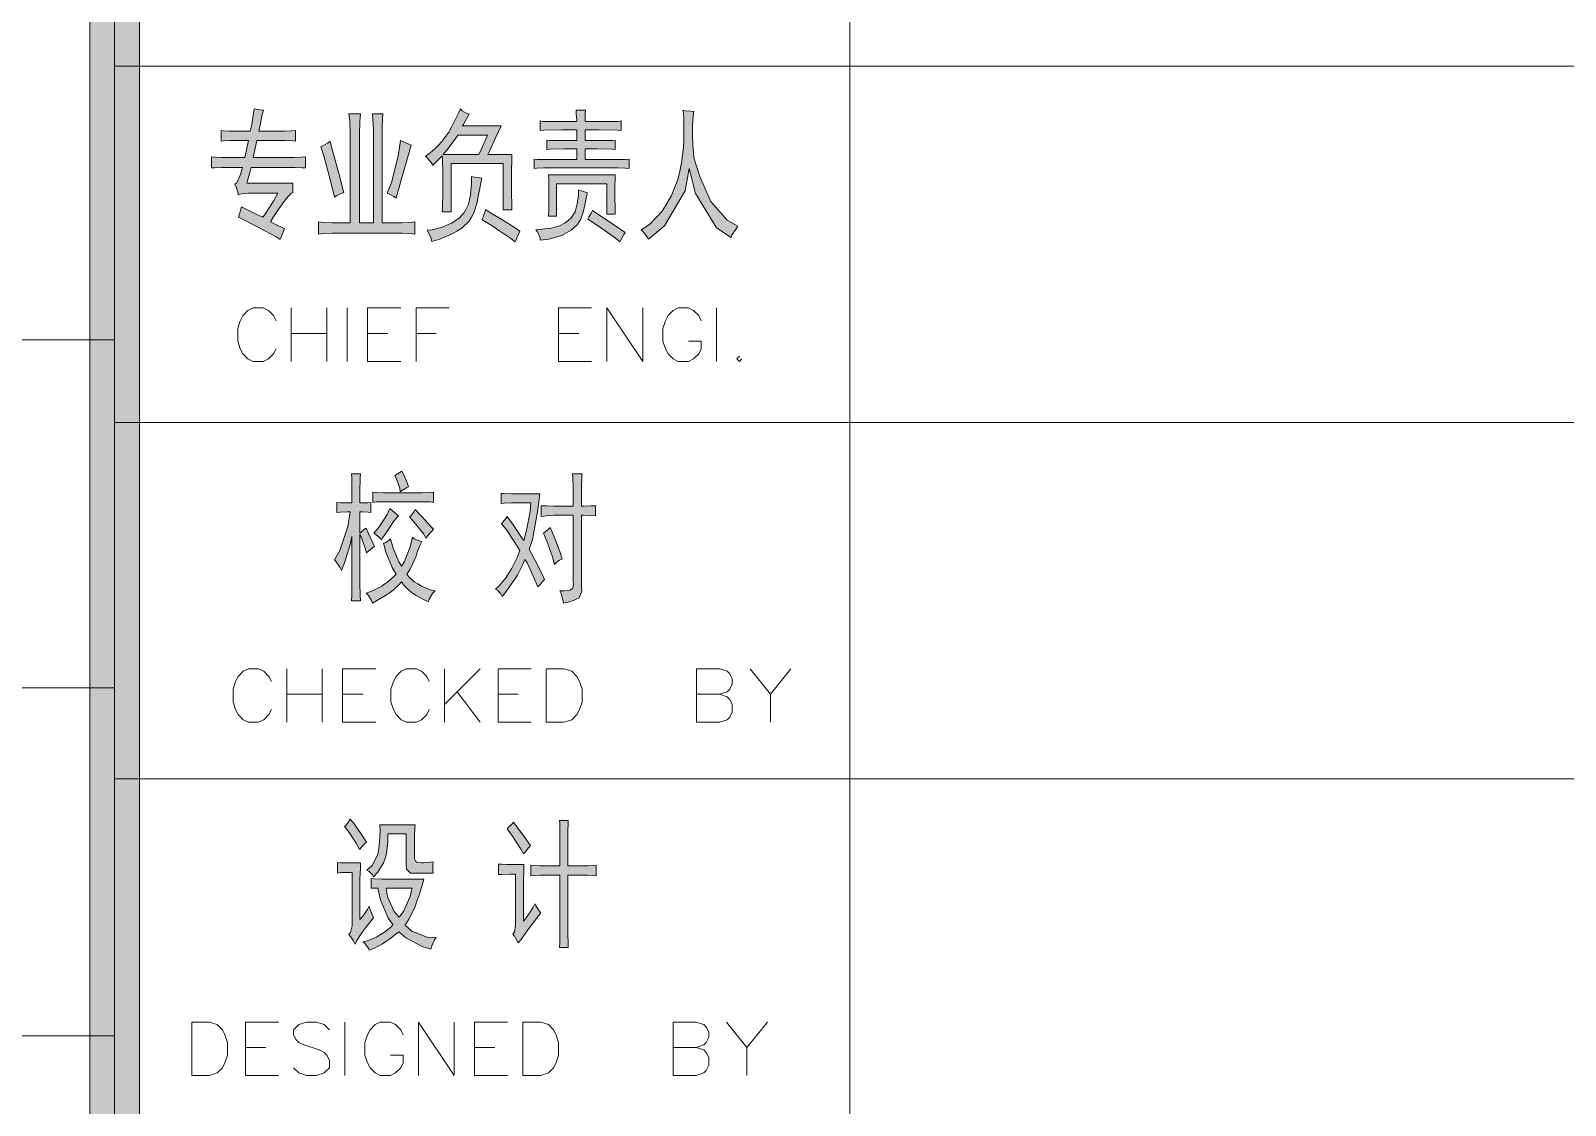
# Model space of a CAD drawing. Header units: millimetres. Extents: x 0 to 829, y 0 to 586.
# Drawn here: x 768.29 to 798.72, y 123.67 to 144.98 of the extents above; entities that cross this region are included whole.
import ezdxf

# ---------------------------------------------------------------- set-up
doc = ezdxf.new("R2010")
doc.units = ezdxf.units.MM

msp = doc.modelspace()

# ---------------------------------------------------------------- hatches: boundary and pattern name
h = msp.add_hatch(color=0)
h.dxf.hatch_style = 2
h.paths.add_polyline_path([(770.449028, 9.860139), (769.464778, 9.860139), (769.464778, 575.772139), (770.449028, 575.772139)])
h = msp.add_hatch(color=0)
h.dxf.hatch_style = 2
h.paths.add_polyline_path([(773.2395, 140.839472), (773.161889, 140.892389), (772.749139, 141.114639), (772.414, 141.283972), (772.435167, 141.347472), (772.463389, 141.453306), (772.473972, 141.492111), (772.551583, 141.453306), (772.76325, 141.347472), (772.897306, 141.283972), (772.964333, 141.375694), (773.116028, 141.615583), (773.197167, 141.760222), (772.597444, 141.760222), (772.530417, 141.753167), (772.435167, 141.739056), (772.406944, 141.724944), (772.406944, 141.760222), (772.371667, 141.866056), (772.339917, 141.936611), (772.38225, 141.964833), (772.456333, 142.130639), (772.491611, 142.27175), (772.163528, 142.27175), (772.085917, 142.27175), (771.944806, 142.264694), (771.881306, 142.261167), (771.881306, 142.483417), (771.944806, 142.476361), (772.085917, 142.469306), (772.163528, 142.469306), (772.541, 142.469306), (772.615083, 142.804444), (772.297583, 142.804444), (772.230556, 142.804444), (772.117667, 142.797389), (772.071806, 142.793861), (772.071806, 143.002), (772.117667, 142.998472), (772.230556, 142.991417), (772.297583, 142.991417), (772.646833, 142.991417), (772.678583, 143.125472), (772.713861, 143.347722), (772.724444, 143.435917), (772.802056, 143.418278), (772.893778, 143.404167), (772.907889, 143.404167), (772.886722, 143.3195), (772.840861, 143.114889), (772.816167, 142.991417), (773.264194, 142.991417), (773.324167, 142.991417), (773.465278, 142.998472), (773.546417, 143.002), (773.546417, 142.793861), (773.489972, 142.797389), (773.348861, 142.804444), (773.264194, 142.804444), (772.780889, 142.804444), (772.706806, 142.469306), (773.447639, 142.469306), (773.511139, 142.469306), (773.655778, 142.476361), (773.740444, 142.483417), (773.740444, 142.261167), (773.676944, 142.264694), (773.535833, 142.27175), (773.454694, 142.27175), (772.664472, 142.27175), (772.63625, 142.165917), (772.593917, 142.010694), (772.579806, 141.961306), (773.489972, 141.961306), (773.489972, 141.770806), (773.46175, 141.760222), (773.359444, 141.647333), (773.285361, 141.548556), (773.211278, 141.449778), (773.094861, 141.269861), (773.049, 141.19225), (773.154833, 141.139333), (773.292417, 141.072306), (773.324167, 141.061722)])
h = msp.add_hatch(color=0)
h.dxf.hatch_style = 2
h.paths.add_polyline_path([(774.830528, 143.337139), (774.819944, 143.181917), (774.812889, 142.913806), (774.812889, 142.804444), (774.812889, 141.171083), (775.088056, 141.171083), (775.088056, 142.9385), (775.088056, 143.026694), (775.081, 143.22425), (775.070417, 143.337139), (775.278556, 143.337139), (775.2715, 143.248944), (775.264444, 143.058444), (775.264444, 142.959667), (775.264444, 141.171083), (775.589, 141.171083), (775.656028, 141.171083), (775.818306, 141.181667), (775.913556, 141.19225), (775.913556, 140.948833), (775.818306, 140.959417), (775.659556, 140.97), (775.596056, 140.97), (774.329583, 140.97), (774.273139, 140.97), (774.103806, 140.959417), (773.997972, 140.948833), (773.997972, 141.19225), (774.103806, 141.181667), (774.269611, 141.171083), (774.322528, 141.171083), (774.629444, 141.171083), (774.629444, 142.815028), (774.629444, 142.931444), (774.618861, 143.1925), (774.60475, 143.337139)])
h = msp.add_hatch(color=0)
h.paths.add_polyline_path([(776.986, 143.326556), (776.933083, 143.238361), (776.866056, 143.118417), (776.851944, 143.093722), (777.621, 143.093722), (777.518694, 142.875), (777.391694, 142.592778), (777.359944, 142.52575), (777.836194, 142.52575), (777.832667, 142.448139), (777.829139, 142.1765), (777.829139, 141.982472), (777.829139, 141.788444), (777.832667, 141.50975), (777.836194, 141.428611), (777.659806, 141.428611), (777.659806, 142.349361), (776.629694, 142.349361), (776.629694, 141.393333), (776.453306, 141.393333), (776.456833, 141.481528), (776.463889, 141.767278), (776.463889, 141.961306), (776.463889, 142.155333), (776.456833, 142.426972), (776.453306, 142.504583), (776.396861, 142.448139), (776.305139, 142.352889), (776.269861, 142.314083), (776.234583, 142.370528), (776.156972, 142.458722), (776.121694, 142.494), (776.174611, 142.52575), (776.301611, 142.635111), (776.375694, 142.709194), (776.44625, 142.783278), (776.583833, 142.973778), (776.643806, 143.086667), (776.707306, 143.199556), (776.791972, 143.375944), (776.813139, 143.435917), (776.851944, 143.397111), (776.940139, 143.340667)])
h.paths.add_polyline_path([(776.76375, 142.913806), (776.689667, 142.807972), (776.545028, 142.613944), (776.470944, 142.52575), (777.180028, 142.52575), (777.232944, 142.642167), (777.321139, 142.836194), (777.352889, 142.913806)])
h = msp.add_hatch(color=0)
h.dxf.hatch_style = 2
h.paths.add_polyline_path([(779.293167, 143.404167), (779.289639, 143.337139), (779.286111, 143.22425), (779.286111, 143.181917), (779.575389, 143.181917), (779.935222, 143.185444), (780.00225, 143.1925), (780.00225, 143.002), (779.928167, 143.009056), (779.568333, 143.016111), (779.286111, 143.016111), (779.286111, 142.804444), (779.529528, 142.804444), (779.829389, 142.807972), (779.885833, 142.815028), (779.885833, 142.624528), (779.829389, 142.631583), (779.529528, 142.638639), (779.286111, 142.638639), (779.286111, 142.426972), (779.645944, 142.426972), (780.083389, 142.4305), (780.161, 142.437556), (780.161, 142.247056), (780.083389, 142.254111), (779.935222, 142.261167), (779.861139, 142.261167), (778.552333, 142.261167), (778.467667, 142.261167), (778.330083, 142.254111), (778.277167, 142.247056), (778.277167, 142.437556), (778.337139, 142.4305), (778.756944, 142.426972), (779.120306, 142.426972), (779.120306, 142.638639), (778.880417, 142.638639), (778.584083, 142.631583), (778.527639, 142.624528), (778.527639, 142.815028), (778.584083, 142.807972), (778.880417, 142.804444), (779.120306, 142.804444), (779.120306, 143.016111), (778.831028, 143.016111), (778.467667, 143.009056), (778.393583, 143.002), (778.393583, 143.1925), (778.453556, 143.185444), (778.813389, 143.181917), (779.120306, 143.181917), (779.120306, 143.22425), (779.11325, 143.337139), (779.109722, 143.404167)])
h = msp.add_hatch(color=0)
h.dxf.hatch_style = 2
h.paths.add_polyline_path([(780.400889, 141.037028), (780.563167, 141.142861), (780.817167, 141.403917), (780.908889, 141.559139), (781.000611, 141.714361), (781.127611, 142.035389), (781.162889, 142.197667), (781.198167, 142.363472), (781.236972, 142.666861), (781.244028, 142.807972), (781.247556, 142.952611), (781.244028, 143.248944), (781.233444, 143.404167), (781.279306, 143.397111), (781.385139, 143.386528), (781.441583, 143.379472), (781.431, 143.291278), (781.416889, 143.107833), (781.416889, 143.016111), (781.416889, 142.920861), (781.423944, 142.702139), (781.434528, 142.582194), (781.441583, 142.458722), (781.561528, 142.091833), (781.670889, 141.844889), (781.78025, 141.597944), (782.104806, 141.227528), (782.316472, 141.104056), (782.267083, 141.037028), (782.200056, 140.927667), (782.182417, 140.881806), (781.893139, 141.072306), (781.476861, 141.753167), (781.349861, 142.247056), (781.268722, 141.809611), (780.863028, 141.111111), (780.542, 140.850056), (780.517306, 140.892389), (780.44675, 140.987639)])
h = msp.add_hatch(color=0)
h.dxf.hatch_style = 2
h.paths.add_polyline_path([(774.230806, 142.783278), (774.280194, 142.610417), (774.417778, 142.105944), (774.505972, 141.770806), (774.460111, 141.760222), (774.364861, 141.714361), (774.315472, 141.682611), (774.237861, 142.003639), (774.103806, 142.504583), (774.047361, 142.680972), (774.089694, 142.702139), (774.181417, 142.755056)])
h = msp.add_hatch(color=0)
h.dxf.hatch_style = 2
h.paths.add_polyline_path([(775.835944, 142.71625), (775.783028, 142.52575), (775.634861, 142.000111), (775.539611, 141.661444), (775.497278, 141.693194), (775.409083, 141.742583), (775.363222, 141.760222), (775.451417, 141.975417), (775.581944, 142.497528), (775.627806, 142.804444), (775.673667, 142.783278), (775.7795, 142.737417)])
h = msp.add_hatch(color=0)
h.dxf.hatch_style = 2
h.paths.add_polyline_path([(779.885833, 142.127111), (779.882306, 142.060083), (779.87525, 141.887222), (779.87525, 141.781389), (779.87525, 141.675556), (779.882306, 141.460361), (779.885833, 141.347472), (779.720028, 141.347472), (779.720028, 141.947194), (778.718139, 141.947194), (778.718139, 141.305139), (778.559389, 141.305139), (778.566444, 141.453306), (778.569972, 141.686139), (778.569972, 141.770806), (778.569972, 141.859), (778.566444, 142.038917), (778.559389, 142.127111)])
h = msp.add_hatch(color=0)
h.dxf.hatch_style = 2
h.paths.add_polyline_path([(777.236472, 142.060083), (777.225889, 142.003639), (777.190611, 141.823722), (777.169444, 141.70025), (777.148278, 141.57325), (777.08125, 141.368639), (777.035389, 141.2875), (776.989528, 141.206361), (776.844889, 141.06525), (776.742583, 141.005278), (776.640278, 140.945306), (776.389806, 140.843), (776.245167, 140.804194), (776.234583, 140.860639), (776.188722, 140.97), (776.153444, 141.026444), (776.25575, 141.037028), (776.449778, 141.089944), (776.545028, 141.12875), (776.640278, 141.167556), (776.791972, 141.266333), (776.844889, 141.326306), (776.897806, 141.386278), (776.975417, 141.5415), (776.996583, 141.633222), (777.01775, 141.724944), (777.035389, 141.95425), (777.035389, 142.091833), (777.091833, 142.08125), (777.190611, 142.063611)])
h = msp.add_hatch(color=0)
h.dxf.hatch_style = 2
h.paths.add_polyline_path([(778.312444, 141.037028), (778.428861, 141.044083), (778.615833, 141.068778), (778.689917, 141.089944), (778.764, 141.107583), (778.894528, 141.174611), (778.950972, 141.220472), (779.010944, 141.269861), (779.088556, 141.393333), (779.109722, 141.470944), (779.130889, 141.548556), (779.155583, 141.724944), (779.159111, 141.82725), (779.190861, 141.816667), (779.275528, 141.788444), (779.3355, 141.770806), (779.317861, 141.703778), (779.286111, 141.555611), (779.268472, 141.470944), (779.250833, 141.386278), (779.201444, 141.248694), (779.169694, 141.19225), (779.134417, 141.139333), (779.010944, 141.029972), (778.919222, 140.977056), (778.8275, 140.924139), (778.569972, 140.850056), (778.404167, 140.828889), (778.386528, 140.888861), (778.340667, 140.994694)])
h = msp.add_hatch(color=0)
h.dxf.hatch_style = 2
h.paths.add_polyline_path([(777.310556, 141.439194), (777.391694, 141.386278), (777.553972, 141.2875), (777.635111, 141.238111), (777.719778, 141.188722), (777.899694, 141.072306), (777.994944, 141.005278), (777.97025, 140.959417), (777.924389, 140.853583), (777.903222, 140.793611), (777.8115, 140.860639), (777.638639, 140.984111), (777.5575, 141.037028), (777.476361, 141.093472), (777.314083, 141.19225), (777.236472, 141.238111), (777.27175, 141.305139), (777.307028, 141.403917)])
h = msp.add_hatch(color=0)
h.dxf.hatch_style = 2
h.paths.add_polyline_path([(779.434278, 141.4145), (779.522472, 141.354528), (779.847028, 141.139333), (780.083389, 140.984111), (780.055167, 140.93825), (780.00225, 140.843), (779.977556, 140.793611), (779.889361, 140.867694), (779.571861, 141.093472), (779.342556, 141.248694), (779.363722, 141.283972), (779.409583, 141.365111)])
h = msp.add_hatch(color=0)
h.dxf.hatch_style = 2
h.paths.add_polyline_path([(774.664722, 135.618361), (774.664722, 135.833556), (774.661194, 136.122833), (774.654139, 136.196917), (774.830528, 136.196917), (774.827, 136.122833), (774.823472, 135.833556), (774.823472, 135.618361), (774.872861, 135.618361), (774.978694, 135.621889), (775.038667, 135.628944), (775.038667, 135.427861), (774.98575, 135.434917), (774.876389, 135.441972), (774.823472, 135.441972), (774.823472, 135.018639), (774.851694, 135.046861), (774.915194, 135.09625), (774.946944, 135.117417), (774.992806, 135.011583), (775.077472, 134.828139), (775.11275, 134.750528), (775.070417, 134.725833), (774.992806, 134.662333), (774.954, 134.630583), (774.929306, 134.718778), (774.862278, 134.902222), (774.823472, 134.997472), (774.823472, 134.129639), (774.823472, 134.020278), (774.827, 133.790972), (774.830528, 133.674556), (774.654139, 133.674556), (774.661194, 133.790972), (774.664722, 134.020278), (774.664722, 134.129639), (774.664722, 134.951611), (774.625917, 134.785806), (774.523611, 134.447139), (774.456583, 134.274278), (774.421306, 134.341306), (774.35075, 134.447139), (774.315472, 134.485944), (774.421306, 134.672917), (774.580056, 135.152694), (774.629444, 135.441972), (774.569472, 135.441972), (774.435417, 135.434917), (774.364861, 135.427861), (774.364861, 135.628944), (774.435417, 135.621889), (774.583583, 135.618361)])
h = msp.add_hatch(color=0)
h.dxf.hatch_style = 2
h.paths.add_polyline_path([(775.656028, 136.249833), (775.687778, 136.189861), (775.754806, 136.034639), (775.786556, 135.939389), (775.751278, 135.92175), (775.666611, 135.872361), (775.62075, 135.840611), (775.610167, 135.911167), (775.553722, 136.073444), (775.514917, 136.161639)])
h = msp.add_hatch(color=0)
h.dxf.hatch_style = 2
h.paths.add_polyline_path([(778.418278, 135.561917), (778.520583, 135.558389), (778.658167, 135.551333), (778.693444, 135.551333), (779.053278, 135.551333), (779.053278, 135.882944), (779.053278, 135.957028), (779.042694, 136.11225), (779.035639, 136.196917), (779.226139, 136.196917), (779.222611, 136.129889), (779.219083, 135.960556), (779.219083, 135.861778), (779.219083, 135.551333), (779.261417, 135.551333), (779.399, 135.558389), (779.49425, 135.561917), (779.49425, 135.364361), (779.399, 135.367889), (779.261417, 135.374944), (779.219083, 135.374944), (779.219083, 133.974417), (779.222611, 133.868583), (779.169694, 133.734528), (779.11325, 133.709833), (779.060333, 133.681611), (778.933333, 133.642806), (778.85925, 133.632222), (778.848667, 133.695722), (778.809861, 133.819194), (778.785167, 133.875639), (778.876889, 133.875639), (778.993306, 133.88975), (779.014472, 133.903861), (779.039167, 133.917972), (779.056806, 133.995583), (779.053278, 134.062611), (779.053278, 135.374944), (778.704028, 135.374944), (778.665222, 135.374944), (778.524111, 135.364361), (778.418278, 135.35025)])
h = msp.add_hatch(color=0)
h.dxf.hatch_style = 2
h.paths.add_polyline_path([(775.962944, 135.819444), (776.047611, 135.819444), (776.202833, 135.822972), (776.280444, 135.830028), (776.280444, 135.628944), (776.213417, 135.636), (776.054667, 135.639528), (775.962944, 135.639528), (775.370278, 135.639528), (775.289139, 135.639528), (775.140972, 135.636), (775.081, 135.628944), (775.081, 135.830028), (775.140972, 135.822972), (775.289139, 135.819444), (775.370278, 135.819444)])
h = msp.add_hatch(color=0)
h.dxf.hatch_style = 2
h.paths.add_polyline_path([(777.621, 135.805333), (777.680972, 135.801806), (777.829139, 135.79475), (777.910278, 135.79475), (778.386528, 135.79475), (778.344194, 135.441972), (778.241889, 134.891639), (778.178389, 134.697611), (778.280694, 134.503583), (778.435917, 134.203722), (778.485306, 134.097889), (778.457083, 134.069667), (778.390056, 133.995583), (778.35125, 133.95325), (778.266583, 134.150806), (778.136056, 134.425972), (778.093722, 134.496528), (778.044333, 134.380111), (777.945556, 134.186083), (777.896167, 134.108472), (777.84325, 134.030861), (777.719778, 133.858), (777.645694, 133.76275), (777.617472, 133.812139), (777.550444, 133.886222), (777.511639, 133.907389), (777.582194, 133.974417), (777.712722, 134.129639), (777.769167, 134.217833), (777.829139, 134.309556), (777.942028, 134.535333), (777.994944, 134.672917), (777.896167, 134.835194), (777.712722, 135.103306), (777.628056, 135.205611), (777.65275, 135.233833), (777.712722, 135.307917), (777.744472, 135.35025), (777.864417, 135.173861), (778.026694, 134.933972), (778.069028, 134.874), (778.125472, 135.075083), (778.196028, 135.4455), (778.210139, 135.618361), (777.910278, 135.618361), (777.829139, 135.618361), (777.680972, 135.611306), (777.621, 135.607778)])
h = msp.add_hatch(color=0)
h.dxf.hatch_style = 2
h.paths.add_polyline_path([(775.589, 135.364361), (775.560778, 135.336139), (775.476111, 135.226778), (775.423194, 135.145639), (775.36675, 135.0645), (775.278556, 134.933972), (775.246806, 134.884583), (775.215056, 134.923389), (775.137444, 134.990417), (775.095111, 135.018639), (775.204472, 135.145639), (775.363222, 135.389056), (775.412611, 135.505472)])
h = msp.add_hatch(color=0)
h.dxf.hatch_style = 2
h.paths.add_polyline_path([(775.920611, 135.484306), (776.047611, 135.35025), (776.224, 135.156222), (776.280444, 135.09625), (776.238111, 135.050389), (776.164028, 134.962194), (776.12875, 134.919861), (776.086417, 134.997472), (775.924139, 135.205611), (775.804194, 135.339667), (775.843, 135.374944), (775.899444, 135.4455)])
h = msp.add_hatch(color=0)
h.dxf.hatch_style = 2
h.paths.add_polyline_path([(778.594667, 135.128), (778.665222, 134.962194), (778.785167, 134.65175), (778.834556, 134.507111), (778.781639, 134.478889), (778.704028, 134.425972), (778.679333, 134.39775), (778.640528, 134.545917), (778.531167, 134.856361), (778.460611, 135.018639), (778.488833, 135.036278), (778.555861, 135.089194)])
h = msp.add_hatch(color=0)
h.dxf.hatch_style = 2
h.paths.add_polyline_path([(775.43025, 134.90575), (775.483167, 134.718778), (775.592528, 134.447139), (775.645444, 134.362472), (775.708944, 134.457722), (775.818306, 134.747), (775.864167, 134.941028), (775.899444, 134.90575), (775.991167, 134.863417), (776.047611, 134.852833), (776.015861, 134.785806), (775.959417, 134.641167), (775.934722, 134.563556), (775.9065, 134.485944), (775.818306, 134.306028), (775.754806, 134.20725), (775.793611, 134.150806), (775.899444, 134.052028), (775.97, 134.009694), (776.040556, 133.963833), (776.213417, 133.896806), (776.312194, 133.875639), (776.259278, 133.819194), (776.19225, 133.709833), (776.178139, 133.653389), (776.093472, 133.692194), (775.934722, 133.780389), (775.867694, 133.829778), (775.797139, 133.879167), (775.687778, 133.992056), (775.645444, 134.052028), (775.592528, 133.992056), (775.479639, 133.886222), (775.423194, 133.840361), (775.363222, 133.798028), (775.186833, 133.692194), (775.070417, 133.632222), (775.045722, 133.692194), (774.98575, 133.790972), (774.946944, 133.829778), (775.070417, 133.875639), (775.257389, 133.963833), (775.317361, 134.009694), (775.377333, 134.052028), (775.486694, 134.150806), (775.539611, 134.20725), (775.458472, 134.33425), (775.335, 134.641167), (775.289139, 134.817556), (775.324417, 134.828139), (775.394972, 134.874)])
h = msp.add_hatch(color=0)
h.dxf.hatch_style = 2
h.paths.add_polyline_path([(774.625917, 129.342444), (774.692944, 129.271889), (774.855222, 129.042583), (774.950472, 128.887361), (774.915194, 128.859139), (774.851694, 128.788583), (774.816417, 128.742722), (774.745861, 128.869722), (774.597694, 129.099028), (774.516556, 129.197806), (774.54125, 129.2225), (774.597694, 129.293056)])
h = msp.add_hatch(color=0)
h.dxf.hatch_style = 2
h.paths.add_polyline_path([(775.892389, 128.277056), (775.821833, 128.277056), (775.744222, 128.354667), (775.740694, 128.432278), (775.740694, 129.053167), (775.373806, 129.053167), (775.373806, 128.897944), (775.349111, 128.654528), (775.320889, 128.566333), (775.292667, 128.478139), (775.179778, 128.294694), (775.091583, 128.199444), (775.073944, 128.23825), (775.006917, 128.305278), (774.957528, 128.3335), (775.063361, 128.42875), (775.179778, 128.643944), (775.197417, 128.767417), (775.211528, 128.887361), (775.222111, 129.120194), (775.215056, 129.233083), (775.917083, 129.233083), (775.913556, 129.166056), (775.9065, 129.00025), (775.9065, 128.897944), (775.9065, 128.598083), (775.9065, 128.55575), (775.931194, 128.502833), (775.952361, 128.49225), (775.977056, 128.485194), (776.040556, 128.478139), (776.082889, 128.481667), (776.125222, 128.485194), (776.220472, 128.49225), (776.273389, 128.499306), (776.266333, 128.442861), (776.266333, 128.3335), (776.273389, 128.277056)])
h = msp.add_hatch(color=0)
h.dxf.hatch_style = 2
h.paths.add_polyline_path([(777.864417, 129.286), (777.917333, 129.215444), (778.090194, 128.982611), (778.206611, 128.820333), (778.167806, 128.778), (778.09725, 128.693333), (778.0655, 128.654528), (778.009056, 128.760361), (777.846778, 129.010833), (777.740944, 129.155472), (777.769167, 129.183694), (777.832667, 129.247194)])
h = msp.add_hatch(color=0)
h.dxf.hatch_style = 2
h.paths.add_polyline_path([(778.788694, 128.421694), (778.788694, 128.975556), (778.788694, 129.088444), (778.785167, 129.261306), (778.781639, 129.321278), (778.9545, 129.321278), (778.950972, 129.247194), (778.947444, 129.120194), (778.947444, 129.067278), (778.947444, 128.421694), (779.289639, 128.421694), (779.339028, 128.421694), (779.448389, 128.42875), (779.504833, 128.432278), (779.504833, 128.220611), (779.441333, 128.227667), (779.339028, 128.231194), (779.296694, 128.231194), (778.947444, 128.231194), (778.947444, 127.123472), (778.947444, 127.056444), (778.950972, 126.894167), (778.9545, 126.798917), (778.781639, 126.798917), (778.785167, 126.894167), (778.788694, 127.049389), (778.788694, 127.112889), (778.788694, 128.231194), (778.464139, 128.231194), (778.400639, 128.231194), (778.277167, 128.227667), (778.213667, 128.220611), (778.213667, 128.432278), (778.277167, 128.42875), (778.393583, 128.421694), (778.4465, 128.421694)])
h = msp.add_hatch(color=0)
h.dxf.hatch_style = 2
h.paths.add_polyline_path([(774.834056, 128.478139), (774.830528, 128.375833), (774.823472, 128.153583), (774.823472, 128.033639), (774.823472, 127.356306), (774.879917, 127.423333), (774.971639, 127.553861), (775.006917, 127.620889), (775.021028, 127.567972), (775.063361, 127.451556), (775.091583, 127.388056), (775.038667, 127.321028), (774.936361, 127.194028), (774.8905, 127.134056), (774.844639, 127.074083), (774.7635, 126.940028), (774.724694, 126.865944), (774.696472, 126.929444), (774.632972, 127.021167), (774.601222, 127.056444), (774.632972, 127.098778), (774.66825, 127.229306), (774.66825, 127.310444), (774.66825, 128.287639), (774.580056, 128.287639), (774.435417, 128.284111), (774.375444, 128.277056), (774.375444, 128.488722), (774.428361, 128.481667), (774.54125, 128.478139), (774.601222, 128.478139)])
h = msp.add_hatch(color=0)
h.dxf.hatch_style = 2
h.paths.add_polyline_path([(778.072556, 128.442861), (778.069028, 128.337028), (778.0655, 128.114778), (778.0655, 127.998361), (778.0655, 127.321028), (778.136056, 127.416278), (778.248944, 127.589139), (778.28775, 127.66675), (778.315972, 127.620889), (778.372417, 127.532694), (778.407694, 127.490361), (778.171333, 127.176389), (778.118417, 127.105833), (778.016111, 126.961194), (777.963194, 126.890639), (777.934972, 126.940028), (777.882056, 127.028222), (777.857361, 127.067028), (777.885583, 127.112889), (777.910278, 127.243417), (777.90675, 127.331611), (777.90675, 128.255889), (777.793861, 128.255889), (777.628056, 128.248833), (777.571611, 128.245306), (777.571611, 128.453444), (777.638639, 128.449917), (777.730361, 128.442861), (777.755056, 128.442861)])
h = msp.add_hatch(color=0)
h.paths.add_polyline_path([(775.042194, 128.167694), (775.109222, 128.160639), (775.257389, 128.153583), (775.342056, 128.153583), (776.089944, 128.153583), (776.06525, 128.054806), (775.998222, 127.836083), (775.952361, 127.716139), (775.910028, 127.596194), (775.790083, 127.359833), (775.716, 127.243417), (775.850056, 127.127), (776.156972, 127.007056), (776.333361, 127), (776.298083, 126.950611), (776.248694, 126.834194), (776.231056, 126.767167), (776.054667, 126.816556), (775.733639, 126.989417), (775.592528, 127.112889), (775.536083, 127.067028), (775.409083, 126.96825), (775.331472, 126.915333), (775.257389, 126.865944), (775.095111, 126.77775), (775.006917, 126.746), (774.992806, 126.788333), (774.929306, 126.873), (774.883444, 126.911806), (774.975167, 126.932972), (775.148028, 127.007056), (775.229167, 127.056444), (775.310306, 127.105833), (775.433778, 127.204611), (775.476111, 127.254), (775.384389, 127.384528), (775.232694, 127.744361), (775.17625, 127.977194), (775.042194, 127.977194)])
h.paths.add_polyline_path([(775.599583, 127.398639), (775.68425, 127.511528), (775.81125, 127.800806), (775.857111, 127.977194), (775.342056, 127.977194), (775.370278, 127.804333), (775.500806, 127.515056)])

# ---------------------------------------------------------------- linework, layer by layer
at = {"color": 0, "lineweight": 0}
for points in [[(770.449028, 9.860139), (769.464778, 9.860139), (769.464778, 575.772139), (770.449028, 575.772139)], [(773.2395, 140.839472), (773.161889, 140.892389), (772.749139, 141.114639), (772.414, 141.283972), (772.435167, 141.347472), (772.463389, 141.453306), (772.473972, 141.492111), (772.551583, 141.453306), (772.76325, 141.347472), (772.897306, 141.283972), (772.964333, 141.375694), (773.116028, 141.615583), (773.197167, 141.760222), (772.597444, 141.760222), (772.530417, 141.753167), (772.435167, 141.739056), (772.406944, 141.724944), (772.406944, 141.760222), (772.371667, 141.866056), (772.339917, 141.936611), (772.38225, 141.964833), (772.456333, 142.130639), (772.491611, 142.27175), (772.163528, 142.27175), (772.085917, 142.27175), (771.944806, 142.264694), (771.881306, 142.261167), (771.881306, 142.483417), (771.944806, 142.476361), (772.085917, 142.469306), (772.163528, 142.469306), (772.541, 142.469306), (772.615083, 142.804444), (772.297583, 142.804444), (772.230556, 142.804444), (772.117667, 142.797389), (772.071806, 142.793861), (772.071806, 143.002), (772.117667, 142.998472), (772.230556, 142.991417), (772.297583, 142.991417), (772.646833, 142.991417), (772.678583, 143.125472), (772.713861, 143.347722), (772.724444, 143.435917), (772.802056, 143.418278), (772.893778, 143.404167), (772.907889, 143.404167), (772.886722, 143.3195), (772.840861, 143.114889), (772.816167, 142.991417), (773.264194, 142.991417), (773.324167, 142.991417), (773.465278, 142.998472), (773.546417, 143.002), (773.546417, 142.793861), (773.489972, 142.797389), (773.348861, 142.804444), (773.264194, 142.804444), (772.780889, 142.804444), (772.706806, 142.469306), (773.447639, 142.469306), (773.511139, 142.469306), (773.655778, 142.476361), (773.740444, 142.483417), (773.740444, 142.261167), (773.676944, 142.264694), (773.535833, 142.27175), (773.454694, 142.27175), (772.664472, 142.27175), (772.63625, 142.165917), (772.593917, 142.010694), (772.579806, 141.961306), (773.489972, 141.961306), (773.489972, 141.770806), (773.46175, 141.760222), (773.359444, 141.647333), (773.285361, 141.548556), (773.211278, 141.449778), (773.094861, 141.269861), (773.049, 141.19225), (773.154833, 141.139333), (773.292417, 141.072306), (773.324167, 141.061722)], [(774.830528, 143.337139), (774.819944, 143.181917), (774.812889, 142.913806), (774.812889, 142.804444), (774.812889, 141.171083), (775.088056, 141.171083), (775.088056, 142.9385), (775.088056, 143.026694), (775.081, 143.22425), (775.070417, 143.337139), (775.278556, 143.337139), (775.2715, 143.248944), (775.264444, 143.058444), (775.264444, 142.959667), (775.264444, 141.171083), (775.589, 141.171083), (775.656028, 141.171083), (775.818306, 141.181667), (775.913556, 141.19225), (775.913556, 140.948833), (775.818306, 140.959417), (775.659556, 140.97), (775.596056, 140.97), (774.329583, 140.97), (774.273139, 140.97), (774.103806, 140.959417), (773.997972, 140.948833), (773.997972, 141.19225), (774.103806, 141.181667), (774.269611, 141.171083), (774.322528, 141.171083), (774.629444, 141.171083), (774.629444, 142.815028), (774.629444, 142.931444), (774.618861, 143.1925), (774.60475, 143.337139)], [(776.986, 143.326556), (776.933083, 143.238361), (776.866056, 143.118417), (776.851944, 143.093722), (777.621, 143.093722), (777.518694, 142.875), (777.391694, 142.592778), (777.359944, 142.52575), (777.836194, 142.52575), (777.832667, 142.448139), (777.829139, 142.1765), (777.829139, 141.982472), (777.829139, 141.788444), (777.832667, 141.50975), (777.836194, 141.428611), (777.659806, 141.428611), (777.659806, 142.349361), (776.629694, 142.349361), (776.629694, 141.393333), (776.453306, 141.393333), (776.456833, 141.481528), (776.463889, 141.767278), (776.463889, 141.961306), (776.463889, 142.155333), (776.456833, 142.426972), (776.453306, 142.504583), (776.396861, 142.448139), (776.305139, 142.352889), (776.269861, 142.314083), (776.234583, 142.370528), (776.156972, 142.458722), (776.121694, 142.494), (776.174611, 142.52575), (776.301611, 142.635111), (776.375694, 142.709194), (776.44625, 142.783278), (776.583833, 142.973778), (776.643806, 143.086667), (776.707306, 143.199556), (776.791972, 143.375944), (776.813139, 143.435917), (776.851944, 143.397111), (776.940139, 143.340667)], [(779.293167, 143.404167), (779.289639, 143.337139), (779.286111, 143.22425), (779.286111, 143.181917), (779.575389, 143.181917), (779.935222, 143.185444), (780.00225, 143.1925), (780.00225, 143.002), (779.928167, 143.009056), (779.568333, 143.016111), (779.286111, 143.016111), (779.286111, 142.804444), (779.529528, 142.804444), (779.829389, 142.807972), (779.885833, 142.815028), (779.885833, 142.624528), (779.829389, 142.631583), (779.529528, 142.638639), (779.286111, 142.638639), (779.286111, 142.426972), (779.645944, 142.426972), (780.083389, 142.4305), (780.161, 142.437556), (780.161, 142.247056), (780.083389, 142.254111), (779.935222, 142.261167), (779.861139, 142.261167), (778.552333, 142.261167), (778.467667, 142.261167), (778.330083, 142.254111), (778.277167, 142.247056), (778.277167, 142.437556), (778.337139, 142.4305), (778.756944, 142.426972), (779.120306, 142.426972), (779.120306, 142.638639), (778.880417, 142.638639), (778.584083, 142.631583), (778.527639, 142.624528), (778.527639, 142.815028), (778.584083, 142.807972), (778.880417, 142.804444), (779.120306, 142.804444), (779.120306, 143.016111), (778.831028, 143.016111), (778.467667, 143.009056), (778.393583, 143.002), (778.393583, 143.1925), (778.453556, 143.185444), (778.813389, 143.181917), (779.120306, 143.181917), (779.120306, 143.22425), (779.11325, 143.337139), (779.109722, 143.404167)], [(780.400889, 141.037028), (780.563167, 141.142861), (780.817167, 141.403917), (780.908889, 141.559139), (781.000611, 141.714361), (781.127611, 142.035389), (781.162889, 142.197667), (781.198167, 142.363472), (781.236972, 142.666861), (781.244028, 142.807972), (781.247556, 142.952611), (781.244028, 143.248944), (781.233444, 143.404167), (781.279306, 143.397111), (781.385139, 143.386528), (781.441583, 143.379472), (781.431, 143.291278), (781.416889, 143.107833), (781.416889, 143.016111), (781.416889, 142.920861), (781.423944, 142.702139), (781.434528, 142.582194), (781.441583, 142.458722), (781.561528, 142.091833), (781.670889, 141.844889), (781.78025, 141.597944), (782.104806, 141.227528), (782.316472, 141.104056), (782.267083, 141.037028), (782.200056, 140.927667), (782.182417, 140.881806), (781.893139, 141.072306), (781.476861, 141.753167), (781.349861, 142.247056), (781.268722, 141.809611), (780.863028, 141.111111), (780.542, 140.850056), (780.517306, 140.892389), (780.44675, 140.987639)], [(774.230806, 142.783278), (774.280194, 142.610417), (774.417778, 142.105944), (774.505972, 141.770806), (774.460111, 141.760222), (774.364861, 141.714361), (774.315472, 141.682611), (774.237861, 142.003639), (774.103806, 142.504583), (774.047361, 142.680972), (774.089694, 142.702139), (774.181417, 142.755056)], [(775.835944, 142.71625), (775.783028, 142.52575), (775.634861, 142.000111), (775.539611, 141.661444), (775.497278, 141.693194), (775.409083, 141.742583), (775.363222, 141.760222), (775.451417, 141.975417), (775.581944, 142.497528), (775.627806, 142.804444), (775.673667, 142.783278), (775.7795, 142.737417)], [(776.76375, 142.913806), (776.689667, 142.807972), (776.545028, 142.613944), (776.470944, 142.52575), (777.180028, 142.52575), (777.232944, 142.642167), (777.321139, 142.836194), (777.352889, 142.913806)], [(779.885833, 142.127111), (779.882306, 142.060083), (779.87525, 141.887222), (779.87525, 141.781389), (779.87525, 141.675556), (779.882306, 141.460361), (779.885833, 141.347472), (779.720028, 141.347472), (779.720028, 141.947194), (778.718139, 141.947194), (778.718139, 141.305139), (778.559389, 141.305139), (778.566444, 141.453306), (778.569972, 141.686139), (778.569972, 141.770806), (778.569972, 141.859), (778.566444, 142.038917), (778.559389, 142.127111)], [(777.236472, 142.060083), (777.225889, 142.003639), (777.190611, 141.823722), (777.169444, 141.70025), (777.148278, 141.57325), (777.08125, 141.368639), (777.035389, 141.2875), (776.989528, 141.206361), (776.844889, 141.06525), (776.742583, 141.005278), (776.640278, 140.945306), (776.389806, 140.843), (776.245167, 140.804194), (776.234583, 140.860639), (776.188722, 140.97), (776.153444, 141.026444), (776.25575, 141.037028), (776.449778, 141.089944), (776.545028, 141.12875), (776.640278, 141.167556), (776.791972, 141.266333), (776.844889, 141.326306), (776.897806, 141.386278), (776.975417, 141.5415), (776.996583, 141.633222), (777.01775, 141.724944), (777.035389, 141.95425), (777.035389, 142.091833), (777.091833, 142.08125), (777.190611, 142.063611)], [(778.312444, 141.037028), (778.428861, 141.044083), (778.615833, 141.068778), (778.689917, 141.089944), (778.764, 141.107583), (778.894528, 141.174611), (778.950972, 141.220472), (779.010944, 141.269861), (779.088556, 141.393333), (779.109722, 141.470944), (779.130889, 141.548556), (779.155583, 141.724944), (779.159111, 141.82725), (779.190861, 141.816667), (779.275528, 141.788444), (779.3355, 141.770806), (779.317861, 141.703778), (779.286111, 141.555611), (779.268472, 141.470944), (779.250833, 141.386278), (779.201444, 141.248694), (779.169694, 141.19225), (779.134417, 141.139333), (779.010944, 141.029972), (778.919222, 140.977056), (778.8275, 140.924139), (778.569972, 140.850056), (778.404167, 140.828889), (778.386528, 140.888861), (778.340667, 140.994694)], [(777.310556, 141.439194), (777.391694, 141.386278), (777.553972, 141.2875), (777.635111, 141.238111), (777.719778, 141.188722), (777.899694, 141.072306), (777.994944, 141.005278), (777.97025, 140.959417), (777.924389, 140.853583), (777.903222, 140.793611), (777.8115, 140.860639), (777.638639, 140.984111), (777.5575, 141.037028), (777.476361, 141.093472), (777.314083, 141.19225), (777.236472, 141.238111), (777.27175, 141.305139), (777.307028, 141.403917)], [(779.434278, 141.4145), (779.522472, 141.354528), (779.847028, 141.139333), (780.083389, 140.984111), (780.055167, 140.93825), (780.00225, 140.843), (779.977556, 140.793611), (779.889361, 140.867694), (779.571861, 141.093472), (779.342556, 141.248694), (779.363722, 141.283972), (779.409583, 141.365111)], [(774.664722, 135.618361), (774.664722, 135.833556), (774.661194, 136.122833), (774.654139, 136.196917), (774.830528, 136.196917), (774.827, 136.122833), (774.823472, 135.833556), (774.823472, 135.618361), (774.872861, 135.618361), (774.978694, 135.621889), (775.038667, 135.628944), (775.038667, 135.427861), (774.98575, 135.434917), (774.876389, 135.441972), (774.823472, 135.441972), (774.823472, 135.018639), (774.851694, 135.046861), (774.915194, 135.09625), (774.946944, 135.117417), (774.992806, 135.011583), (775.077472, 134.828139), (775.11275, 134.750528), (775.070417, 134.725833), (774.992806, 134.662333), (774.954, 134.630583), (774.929306, 134.718778), (774.862278, 134.902222), (774.823472, 134.997472), (774.823472, 134.129639), (774.823472, 134.020278), (774.827, 133.790972), (774.830528, 133.674556), (774.654139, 133.674556), (774.661194, 133.790972), (774.664722, 134.020278), (774.664722, 134.129639), (774.664722, 134.951611), (774.625917, 134.785806), (774.523611, 134.447139), (774.456583, 134.274278), (774.421306, 134.341306), (774.35075, 134.447139), (774.315472, 134.485944), (774.421306, 134.672917), (774.580056, 135.152694), (774.629444, 135.441972), (774.569472, 135.441972), (774.435417, 135.434917), (774.364861, 135.427861), (774.364861, 135.628944), (774.435417, 135.621889), (774.583583, 135.618361)], [(775.656028, 136.249833), (775.687778, 136.189861), (775.754806, 136.034639), (775.786556, 135.939389), (775.751278, 135.92175), (775.666611, 135.872361), (775.62075, 135.840611), (775.610167, 135.911167), (775.553722, 136.073444), (775.514917, 136.161639)], [(778.418278, 135.561917), (778.520583, 135.558389), (778.658167, 135.551333), (778.693444, 135.551333), (779.053278, 135.551333), (779.053278, 135.882944), (779.053278, 135.957028), (779.042694, 136.11225), (779.035639, 136.196917), (779.226139, 136.196917), (779.222611, 136.129889), (779.219083, 135.960556), (779.219083, 135.861778), (779.219083, 135.551333), (779.261417, 135.551333), (779.399, 135.558389), (779.49425, 135.561917), (779.49425, 135.364361), (779.399, 135.367889), (779.261417, 135.374944), (779.219083, 135.374944), (779.219083, 133.974417), (779.222611, 133.868583), (779.169694, 133.734528), (779.11325, 133.709833), (779.060333, 133.681611), (778.933333, 133.642806), (778.85925, 133.632222), (778.848667, 133.695722), (778.809861, 133.819194), (778.785167, 133.875639), (778.876889, 133.875639), (778.993306, 133.88975), (779.014472, 133.903861), (779.039167, 133.917972), (779.056806, 133.995583), (779.053278, 134.062611), (779.053278, 135.374944), (778.704028, 135.374944), (778.665222, 135.374944), (778.524111, 135.364361), (778.418278, 135.35025)], [(775.962944, 135.819444), (776.047611, 135.819444), (776.202833, 135.822972), (776.280444, 135.830028), (776.280444, 135.628944), (776.213417, 135.636), (776.054667, 135.639528), (775.962944, 135.639528), (775.370278, 135.639528), (775.289139, 135.639528), (775.140972, 135.636), (775.081, 135.628944), (775.081, 135.830028), (775.140972, 135.822972), (775.289139, 135.819444), (775.370278, 135.819444)], [(777.621, 135.805333), (777.680972, 135.801806), (777.829139, 135.79475), (777.910278, 135.79475), (778.386528, 135.79475), (778.344194, 135.441972), (778.241889, 134.891639), (778.178389, 134.697611), (778.280694, 134.503583), (778.435917, 134.203722), (778.485306, 134.097889), (778.457083, 134.069667), (778.390056, 133.995583), (778.35125, 133.95325), (778.266583, 134.150806), (778.136056, 134.425972), (778.093722, 134.496528), (778.044333, 134.380111), (777.945556, 134.186083), (777.896167, 134.108472), (777.84325, 134.030861), (777.719778, 133.858), (777.645694, 133.76275), (777.617472, 133.812139), (777.550444, 133.886222), (777.511639, 133.907389), (777.582194, 133.974417), (777.712722, 134.129639), (777.769167, 134.217833), (777.829139, 134.309556), (777.942028, 134.535333), (777.994944, 134.672917), (777.896167, 134.835194), (777.712722, 135.103306), (777.628056, 135.205611), (777.65275, 135.233833), (777.712722, 135.307917), (777.744472, 135.35025), (777.864417, 135.173861), (778.026694, 134.933972), (778.069028, 134.874), (778.125472, 135.075083), (778.196028, 135.4455), (778.210139, 135.618361), (777.910278, 135.618361), (777.829139, 135.618361), (777.680972, 135.611306), (777.621, 135.607778)], [(775.589, 135.364361), (775.560778, 135.336139), (775.476111, 135.226778), (775.423194, 135.145639), (775.36675, 135.0645), (775.278556, 134.933972), (775.246806, 134.884583), (775.215056, 134.923389), (775.137444, 134.990417), (775.095111, 135.018639), (775.204472, 135.145639), (775.363222, 135.389056), (775.412611, 135.505472)], [(775.920611, 135.484306), (776.047611, 135.35025), (776.224, 135.156222), (776.280444, 135.09625), (776.238111, 135.050389), (776.164028, 134.962194), (776.12875, 134.919861), (776.086417, 134.997472), (775.924139, 135.205611), (775.804194, 135.339667), (775.843, 135.374944), (775.899444, 135.4455)], [(778.594667, 135.128), (778.665222, 134.962194), (778.785167, 134.65175), (778.834556, 134.507111), (778.781639, 134.478889), (778.704028, 134.425972), (778.679333, 134.39775), (778.640528, 134.545917), (778.531167, 134.856361), (778.460611, 135.018639), (778.488833, 135.036278), (778.555861, 135.089194)], [(775.43025, 134.90575), (775.483167, 134.718778), (775.592528, 134.447139), (775.645444, 134.362472), (775.708944, 134.457722), (775.818306, 134.747), (775.864167, 134.941028), (775.899444, 134.90575), (775.991167, 134.863417), (776.047611, 134.852833), (776.015861, 134.785806), (775.959417, 134.641167), (775.934722, 134.563556), (775.9065, 134.485944), (775.818306, 134.306028), (775.754806, 134.20725), (775.793611, 134.150806), (775.899444, 134.052028), (775.97, 134.009694), (776.040556, 133.963833), (776.213417, 133.896806), (776.312194, 133.875639), (776.259278, 133.819194), (776.19225, 133.709833), (776.178139, 133.653389), (776.093472, 133.692194), (775.934722, 133.780389), (775.867694, 133.829778), (775.797139, 133.879167), (775.687778, 133.992056), (775.645444, 134.052028), (775.592528, 133.992056), (775.479639, 133.886222), (775.423194, 133.840361), (775.363222, 133.798028), (775.186833, 133.692194), (775.070417, 133.632222), (775.045722, 133.692194), (774.98575, 133.790972), (774.946944, 133.829778), (775.070417, 133.875639), (775.257389, 133.963833), (775.317361, 134.009694), (775.377333, 134.052028), (775.486694, 134.150806), (775.539611, 134.20725), (775.458472, 134.33425), (775.335, 134.641167), (775.289139, 134.817556), (775.324417, 134.828139), (775.394972, 134.874)], [(778.517056, 131.268611), (778.517056, 132.326944), (778.873361, 132.326944), (779.025056, 132.277556), (779.123833, 132.17525), (779.17675, 132.076472), (779.226139, 131.924778), (779.226139, 131.670778), (779.17675, 131.519083), (779.123833, 131.420306), (779.025056, 131.318), (778.873361, 131.268611)], [(774.625917, 129.342444), (774.692944, 129.271889), (774.855222, 129.042583), (774.950472, 128.887361), (774.915194, 128.859139), (774.851694, 128.788583), (774.816417, 128.742722), (774.745861, 128.869722), (774.597694, 129.099028), (774.516556, 129.197806), (774.54125, 129.2225), (774.597694, 129.293056)], [(775.892389, 128.277056), (775.821833, 128.277056), (775.744222, 128.354667), (775.740694, 128.432278), (775.740694, 129.053167), (775.373806, 129.053167), (775.373806, 128.897944), (775.349111, 128.654528), (775.320889, 128.566333), (775.292667, 128.478139), (775.179778, 128.294694), (775.091583, 128.199444), (775.073944, 128.23825), (775.006917, 128.305278), (774.957528, 128.3335), (775.063361, 128.42875), (775.179778, 128.643944), (775.197417, 128.767417), (775.211528, 128.887361), (775.222111, 129.120194), (775.215056, 129.233083), (775.917083, 129.233083), (775.913556, 129.166056), (775.9065, 129.00025), (775.9065, 128.897944), (775.9065, 128.598083), (775.9065, 128.55575), (775.931194, 128.502833), (775.952361, 128.49225), (775.977056, 128.485194), (776.040556, 128.478139), (776.082889, 128.481667), (776.125222, 128.485194), (776.220472, 128.49225), (776.273389, 128.499306), (776.266333, 128.442861), (776.266333, 128.3335), (776.273389, 128.277056)], [(777.864417, 129.286), (777.917333, 129.215444), (778.090194, 128.982611), (778.206611, 128.820333), (778.167806, 128.778), (778.09725, 128.693333), (778.0655, 128.654528), (778.009056, 128.760361), (777.846778, 129.010833), (777.740944, 129.155472), (777.769167, 129.183694), (777.832667, 129.247194)], [(778.788694, 128.421694), (778.788694, 128.975556), (778.788694, 129.088444), (778.785167, 129.261306), (778.781639, 129.321278), (778.9545, 129.321278), (778.950972, 129.247194), (778.947444, 129.120194), (778.947444, 129.067278), (778.947444, 128.421694), (779.289639, 128.421694), (779.339028, 128.421694), (779.448389, 128.42875), (779.504833, 128.432278), (779.504833, 128.220611), (779.441333, 128.227667), (779.339028, 128.231194), (779.296694, 128.231194), (778.947444, 128.231194), (778.947444, 127.123472), (778.947444, 127.056444), (778.950972, 126.894167), (778.9545, 126.798917), (778.781639, 126.798917), (778.785167, 126.894167), (778.788694, 127.049389), (778.788694, 127.112889), (778.788694, 128.231194), (778.464139, 128.231194), (778.400639, 128.231194), (778.277167, 128.227667), (778.213667, 128.220611), (778.213667, 128.432278), (778.277167, 128.42875), (778.393583, 128.421694), (778.4465, 128.421694)], [(774.834056, 128.478139), (774.830528, 128.375833), (774.823472, 128.153583), (774.823472, 128.033639), (774.823472, 127.356306), (774.879917, 127.423333), (774.971639, 127.553861), (775.006917, 127.620889), (775.021028, 127.567972), (775.063361, 127.451556), (775.091583, 127.388056), (775.038667, 127.321028), (774.936361, 127.194028), (774.8905, 127.134056), (774.844639, 127.074083), (774.7635, 126.940028), (774.724694, 126.865944), (774.696472, 126.929444), (774.632972, 127.021167), (774.601222, 127.056444), (774.632972, 127.098778), (774.66825, 127.229306), (774.66825, 127.310444), (774.66825, 128.287639), (774.580056, 128.287639), (774.435417, 128.284111), (774.375444, 128.277056), (774.375444, 128.488722), (774.428361, 128.481667), (774.54125, 128.478139), (774.601222, 128.478139)], [(778.072556, 128.442861), (778.069028, 128.337028), (778.0655, 128.114778), (778.0655, 127.998361), (778.0655, 127.321028), (778.136056, 127.416278), (778.248944, 127.589139), (778.28775, 127.66675), (778.315972, 127.620889), (778.372417, 127.532694), (778.407694, 127.490361), (778.171333, 127.176389), (778.118417, 127.105833), (778.016111, 126.961194), (777.963194, 126.890639), (777.934972, 126.940028), (777.882056, 127.028222), (777.857361, 127.067028), (777.885583, 127.112889), (777.910278, 127.243417), (777.90675, 127.331611), (777.90675, 128.255889), (777.793861, 128.255889), (777.628056, 128.248833), (777.571611, 128.245306), (777.571611, 128.453444), (777.638639, 128.449917), (777.730361, 128.442861), (777.755056, 128.442861)], [(775.042194, 128.167694), (775.109222, 128.160639), (775.257389, 128.153583), (775.342056, 128.153583), (776.089944, 128.153583), (776.06525, 128.054806), (775.998222, 127.836083), (775.952361, 127.716139), (775.910028, 127.596194), (775.790083, 127.359833), (775.716, 127.243417), (775.850056, 127.127), (776.156972, 127.007056), (776.333361, 127), (776.298083, 126.950611), (776.248694, 126.834194), (776.231056, 126.767167), (776.054667, 126.816556), (775.733639, 126.989417), (775.592528, 127.112889), (775.536083, 127.067028), (775.409083, 126.96825), (775.331472, 126.915333), (775.257389, 126.865944), (775.095111, 126.77775), (775.006917, 126.746), (774.992806, 126.788333), (774.929306, 126.873), (774.883444, 126.911806), (774.975167, 126.932972), (775.148028, 127.007056), (775.229167, 127.056444), (775.310306, 127.105833), (775.433778, 127.204611), (775.476111, 127.254), (775.384389, 127.384528), (775.232694, 127.744361), (775.17625, 127.977194), (775.042194, 127.977194)], [(775.599583, 127.398639), (775.68425, 127.511528), (775.81125, 127.800806), (775.857111, 127.977194), (775.342056, 127.977194), (775.370278, 127.804333), (775.500806, 127.515056)], [(771.489722, 124.262444), (771.489722, 125.320778), (771.8425, 125.320778), (771.994194, 125.271389), (772.0965, 125.169083), (772.145889, 125.070306), (772.195278, 124.918611), (772.195278, 124.664611), (772.145889, 124.512917), (772.0965, 124.414139), (771.994194, 124.311833), (771.8425, 124.262444)], [(778.054917, 124.262444), (778.054917, 125.320778), (778.407694, 125.320778), (778.559389, 125.271389), (778.658167, 125.169083), (778.711083, 125.070306), (778.760472, 124.918611), (778.760472, 124.664611), (778.711083, 124.512917), (778.658167, 124.414139), (778.559389, 124.311833), (778.407694, 124.262444)]]:
    msp.add_lwpolyline(points, close=True, dxfattribs=at)
for points in [[(784.535444, 108.846056), (784.535444, 165.399861)], [(769.958667, 9.860139), (769.958667, 152.654)], [(769.958667, 144.282583), (784.535444, 144.282583)], [(784.535444, 144.282583), (819.294639, 144.282583)], [(773.158361, 139.230806), (773.105444, 139.333111), (773.006667, 139.431889), (772.904361, 139.484806), (772.703278, 139.484806), (772.600972, 139.431889), (772.502194, 139.333111), (772.449278, 139.230806), (772.399889, 139.079111), (772.399889, 138.825111), (772.449278, 138.676944), (772.502194, 138.574639), (772.600972, 138.472333), (772.703278, 138.422944), (772.904361, 138.422944), (773.006667, 138.472333), (773.105444, 138.574639), (773.158361, 138.676944)], [(773.46175, 138.422944), (773.46175, 139.484806)], [(774.167306, 139.484806), (774.167306, 138.422944)], [(774.569472, 138.422944), (774.569472, 139.484806)], [(774.975167, 138.422944), (774.975167, 139.484806), (775.631333, 139.484806)], [(775.934722, 138.422944), (775.934722, 139.484806), (776.590889, 139.484806)], [(778.760472, 138.422944), (778.760472, 139.484806), (779.416639, 139.484806)], [(779.720028, 138.422944), (779.720028, 139.484806), (780.429111, 138.422944), (780.429111, 139.484806)], [(781.58975, 139.230806), (781.540361, 139.333111), (781.438056, 139.431889), (781.33575, 139.484806), (781.134667, 139.484806), (781.032361, 139.431889), (780.933583, 139.333111), (780.884194, 139.230806), (780.831278, 139.079111), (780.831278, 138.825111), (780.884194, 138.676944), (780.933583, 138.574639), (781.032361, 138.472333), (781.134667, 138.422944), (781.33575, 138.422944), (781.438056, 138.472333), (781.540361, 138.574639), (781.58975, 138.676944), (781.58975, 138.825111), (781.33575, 138.825111)], [(781.893139, 138.422944), (781.893139, 139.484806)], [(592.493806, 138.853333), (769.958667, 138.853333)], [(773.46175, 138.976806), (774.167306, 138.976806)], [(774.975167, 138.976806), (775.377333, 138.976806)], [(775.934722, 138.976806), (776.336889, 138.976806)], [(778.760472, 138.976806), (779.166167, 138.976806)], [(782.348222, 138.52525), (782.295306, 138.472333), (782.348222, 138.422944), (782.397611, 138.472333)], [(774.975167, 138.422944), (775.631333, 138.422944)], [(778.760472, 138.422944), (779.416639, 138.422944)], [(769.958667, 137.212917), (819.294639, 137.212917)], [(773.066639, 132.076472), (773.013722, 132.17525), (772.914944, 132.277556), (772.812639, 132.326944), (772.611556, 132.326944), (772.50925, 132.277556), (772.410472, 132.17525), (772.357556, 132.076472), (772.308167, 131.924778), (772.308167, 131.670778), (772.357556, 131.519083), (772.410472, 131.420306), (772.50925, 131.318), (772.611556, 131.268611), (772.812639, 131.268611), (772.914944, 131.318), (773.013722, 131.420306), (773.066639, 131.519083)], [(773.370028, 131.268611), (773.370028, 132.326944)], [(774.075583, 132.326944), (774.075583, 131.268611)], [(774.47775, 131.268611), (774.47775, 132.326944), (775.137444, 132.326944)], [(776.195778, 132.076472), (776.146389, 132.17525), (776.044083, 132.277556), (775.945306, 132.326944), (775.740694, 132.326944), (775.641917, 132.277556), (775.539611, 132.17525), (775.490222, 132.076472), (775.437306, 131.924778), (775.437306, 131.670778), (775.490222, 131.519083), (775.539611, 131.420306), (775.641917, 131.318), (775.740694, 131.268611), (775.945306, 131.268611), (776.044083, 131.318), (776.146389, 131.420306), (776.195778, 131.519083)], [(776.499167, 131.268611), (776.499167, 132.326944)], [(777.204722, 132.326944), (776.499167, 131.621389)], [(777.561028, 131.268611), (777.561028, 132.326944), (778.217194, 132.326944)], [(781.498028, 131.268611), (781.498028, 132.326944), (781.953111, 132.326944), (782.104806, 132.277556), (782.154194, 132.228167), (782.203583, 132.125861), (782.203583, 132.023556), (782.154194, 131.924778), (782.104806, 131.871861), (781.953111, 131.822472)], [(782.559889, 132.326944), (782.962056, 131.822472), (783.36775, 132.326944)], [(592.493806, 131.953), (769.958667, 131.953)], [(773.370028, 131.822472), (774.075583, 131.822472)], [(774.47775, 131.822472), (774.883444, 131.822472)], [(776.753167, 131.871861), (777.204722, 131.268611)], [(777.561028, 131.822472), (777.963194, 131.822472)], [(781.498028, 131.822472), (781.953111, 131.822472), (782.104806, 131.773083), (782.154194, 131.720167), (782.203583, 131.621389), (782.203583, 131.469694), (782.154194, 131.367389), (782.104806, 131.318), (781.953111, 131.268611), (781.498028, 131.268611)], [(782.962056, 131.822472), (782.962056, 131.268611)], [(774.47775, 131.268611), (775.137444, 131.268611)], [(777.561028, 131.268611), (778.217194, 131.268611)], [(769.958667, 130.146778), (819.294639, 130.146778)], [(772.551583, 124.262444), (772.551583, 125.320778), (773.20775, 125.320778)], [(774.216694, 125.169083), (774.114389, 125.271389), (773.962694, 125.320778), (773.761611, 125.320778), (773.609917, 125.271389), (773.507611, 125.169083), (773.507611, 125.070306), (773.560528, 124.968), (773.609917, 124.918611), (773.712222, 124.869222), (774.015611, 124.766917), (774.114389, 124.717528), (774.167306, 124.664611), (774.216694, 124.565833), (774.216694, 124.414139), (774.114389, 124.311833), (773.962694, 124.262444), (773.761611, 124.262444), (773.609917, 124.311833), (773.507611, 124.414139)], [(774.520083, 124.262444), (774.520083, 125.320778)], [(775.680722, 125.070306), (775.631333, 125.169083), (775.529028, 125.271389), (775.426722, 125.320778), (775.225639, 125.320778), (775.126861, 125.271389), (775.024556, 125.169083), (774.975167, 125.070306), (774.92225, 124.918611), (774.92225, 124.664611), (774.975167, 124.512917), (775.024556, 124.414139), (775.126861, 124.311833), (775.225639, 124.262444), (775.426722, 124.262444), (775.529028, 124.311833), (775.631333, 124.414139), (775.680722, 124.512917), (775.680722, 124.664611), (775.426722, 124.664611)], [(775.984111, 124.262444), (775.984111, 125.320778), (776.689667, 124.262444), (776.689667, 125.320778)], [(777.095361, 124.262444), (777.095361, 125.320778), (777.751528, 125.320778)], [(781.032361, 124.262444), (781.032361, 125.320778), (781.487444, 125.320778), (781.639139, 125.271389), (781.688528, 125.222), (781.741444, 125.119694), (781.741444, 125.020917), (781.688528, 124.918611), (781.639139, 124.869222), (781.487444, 124.816306)], [(782.094222, 125.320778), (782.496389, 124.816306), (782.902083, 125.320778)], [(592.493806, 125.049139), (769.958667, 125.049139)], [(772.551583, 124.816306), (772.95375, 124.816306)], [(777.095361, 124.816306), (777.497528, 124.816306)], [(781.032361, 124.816306), (781.487444, 124.816306), (781.639139, 124.766917), (781.688528, 124.717528), (781.741444, 124.615222), (781.741444, 124.463528), (781.688528, 124.361222), (781.639139, 124.311833), (781.487444, 124.262444), (781.032361, 124.262444)], [(782.496389, 124.816306), (782.496389, 124.262444)], [(772.551583, 124.262444), (773.20775, 124.262444)], [(777.095361, 124.262444), (777.751528, 124.262444)]]:
    msp.add_lwpolyline(points, dxfattribs=at)

doc.saveas('drawing.dxf')
